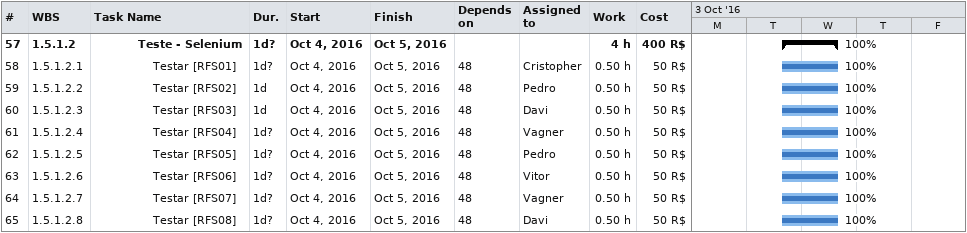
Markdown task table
| ID | WBS | Task | Duration | Start | Finish | Predecessors | Resources | % complete | Work (h) | Cost (R$) |
|---|---|---|---|---|---|---|---|---|---|---|
| 57 | 1.5.1.2 | **Teste - Selenium** | 1d? | 2016-10-04 | 2016-10-05 |  |  | 100 | 4 | 400 |
| 58 | 1.5.1.2.1 | Testar [RFS01] | 1d? | 2016-10-04 | 2016-10-05 | 48 | Cristopher | 100 | 0.50 | 50 |
| 59 | 1.5.1.2.2 | Testar [RFS02] | 1d | 2016-10-04 | 2016-10-05 | 48 | Pedro | 100 | 0.50 | 50 |
| 60 | 1.5.1.2.3 | Testar [RFS03] | 1d | 2016-10-04 | 2016-10-05 | 48 | Davi | 100 | 0.50 | 50 |
| 61 | 1.5.1.2.4 | Testar [RFS04] | 1d? | 2016-10-04 | 2016-10-05 | 48 | Vagner | 100 | 0.50 | 50 |
| 62 | 1.5.1.2.5 | Testar [RFS05] | 1d? | 2016-10-04 | 2016-10-05 | 48 | Pedro | 100 | 0.50 | 50 |
| 63 | 1.5.1.2.6 | Testar [RFS06] | 1d? | 2016-10-04 | 2016-10-05 | 48 | Vitor | 100 | 0.50 | 50 |
| 64 | 1.5.1.2.7 | Testar [RFS07] | 1d? | 2016-10-04 | 2016-10-05 | 48 | Vagner | 100 | 0.50 | 50 |
| 65 | 1.5.1.2.8 | Testar [RFS08] | 1d? | 2016-10-04 | 2016-10-05 | 48 | Davi | 100 | 0.50 | 50 |
